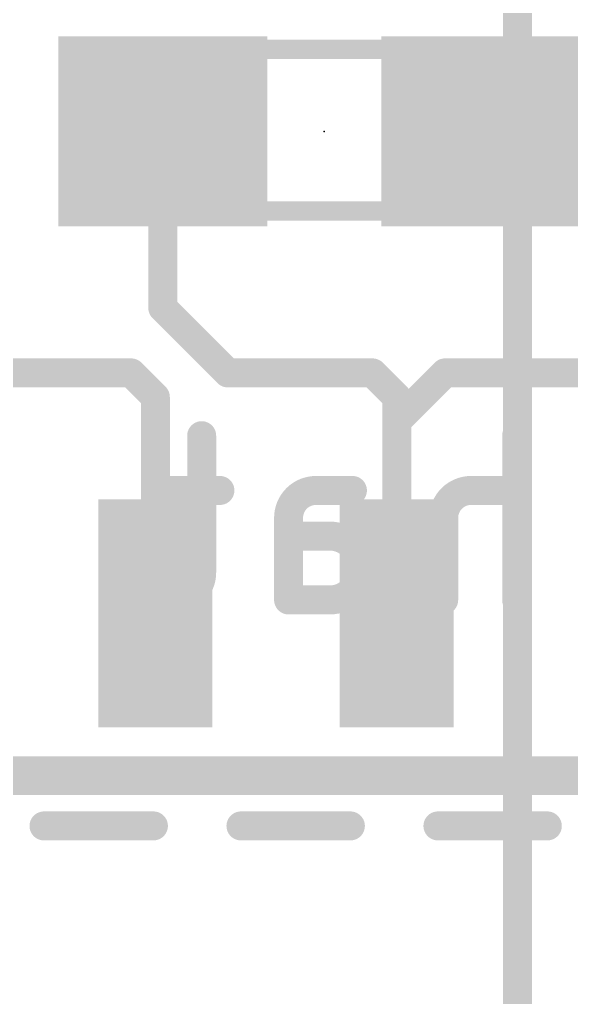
# Model space of a CAD drawing. Extents: x -15.2 to 71.4, y -14.5 to 36.9.
# Drawn here: x 36.75 to 39.65, y 9.67 to 14.81 of the extents above; entities that cross this region are included whole.
import ezdxf

# ---------------------------------------------------------------- set-up
doc = ezdxf.new("R2010")
doc.units = 0
for name, color, linetype in [('1', 12, 'CONTINUOUS'), ('16', 132, 'CONTINUOUS'), ('21', 41, 'CONTINUOUS'), ('22', 40, 'CONTINUOUS'), ('23', 53, 'CONTINUOUS'), ('51', 53, 'CONTINUOUS')]:
    doc.layers.add(name, color=color, linetype=linetype)

# ---------------------------------------------------------------- blocks, each defined once
blk = doc.blocks.new('RECT')
blk.add_solid([(-0.5, -0.5), (0.5, -0.5), (-0.5, 0.5), (0.5, 0.5)])

msp = doc.modelspace()

# ---------------------------------------------------------------- linework, layer by layer
at = {"layer": '1', "const_width": 0.1524}
for points in [[(39.37, 15.494), (39.37, 14.39)], [(39.37, 14.39), (39.204, 14.224)], [(37.504, 13.296), (37.504, 14.224)], [(37.846, 12.954), (37.504, 13.296)], [(37.338, 12.954), (35.56, 12.954)], [(37.465, 12.827), (37.338, 12.954)], [(38.608, 12.954), (37.846, 12.954)], [(38.735, 12.827), (38.608, 12.954)], [(38.735, 12.7), (38.989, 12.954)], [(38.989, 12.954), (41.148, 12.954)], [(37.465, 11.69), (37.465, 12.827)], [(38.735, 12.7), (38.735, 12.827)], [(38.735, 11.69), (38.735, 12.7)]]:
    msp.add_lwpolyline(points, dxfattribs=at)
at = {"layer": '1', "const_width": 0.0762}
for points in [[(39.3969, 14.3631, 1), (39.3431, 14.4169)], [(39.3319, 14.39, 1), (39.4081, 14.39)], [(37.5421, 14.224, 1), (37.4659, 14.224)], [(39.1771, 14.2509, 1), (39.2309, 14.1971)], [(37.5309, 13.3229, 1), (37.4771, 13.2691)], [(37.4659, 13.296, 1), (37.5421, 13.296)], [(37.3649, 12.9809, 1), (37.3111, 12.9271)], [(37.338, 12.9159, 1), (37.338, 12.9921)], [(37.846, 12.9921, 1), (37.846, 12.9159)], [(37.8191, 12.9271, 1), (37.8729, 12.9809)], [(38.6349, 12.9809, 1), (38.5811, 12.9271)], [(38.608, 12.9159, 1), (38.608, 12.9921)], [(38.989, 12.9921, 1), (38.989, 12.9159)], [(39.0159, 12.9271, 1), (38.9621, 12.9809)], [(37.5031, 12.827, 1), (37.4269, 12.827)], [(37.4381, 12.8001, 1), (37.4919, 12.8539)], [(38.7731, 12.827, 1), (38.6969, 12.827)], [(38.7081, 12.8001, 1), (38.7619, 12.8539)], [(38.7731, 12.7, 1), (38.6969, 12.7)], [(38.7081, 12.7269, 1), (38.7619, 12.6731)], [(38.6969, 12.7, 1), (38.7731, 12.7)], [(37.4269, 11.69, 1), (37.5031, 11.69)], [(38.6969, 11.69, 1), (38.7731, 11.69)]]:
    msp.add_lwpolyline(points, format="xyb", dxfattribs=at)
at = {"layer": '16', "const_width": 0.1524}
msp.add_lwpolyline([(39.37, 4.318), (39.37, 15.494)], dxfattribs=at)
at = {"layer": '21', "const_width": 0.2032}
msp.add_lwpolyline([(40.4368, 10.8363), (35.6632, 10.8363)], dxfattribs=at)
at = {"layer": '22', "const_width": 0.1524}
for points in [[(37.7088, 12.6238), (37.7088, 11.9041)], [(39.3661, 11.7602), (39.3661, 12.6238)], [(37.8047, 12.3359), (37.5168, 12.3359)], [(38.31, 12.3359), (38.5019, 12.3359)], [(39.3661, 12.3359), (39.1262, 12.3359)], [(38.166, 11.7602), (38.166, 12.192)], [(38.9822, 12.192), (38.9822, 11.7602)], [(38.166, 12.096), (38.382, 12.096)], [(37.5648, 11.7602), (37.5168, 11.7602)], [(38.382, 11.7602), (38.166, 11.7602)], [(37.4548, 10.572), (36.8791, 10.572)], [(38.4912, 10.572), (37.9154, 10.572)], [(39.5275, 10.572), (38.9518, 10.572)]]:
    msp.add_lwpolyline(points, dxfattribs=at)
at = {"layer": '22'}
for points, const_width in [([(37.7469, 12.6238, 1), (37.6707, 12.6238)], 0.0762), ([(39.4042, 12.6238, 1), (39.328, 12.6238)], 0.0762), ([(37.5168, 12.374, 1), (37.5168, 12.2978)], 0.0762), ([(37.8047, 12.2978, 1), (37.8047, 12.374)], 0.0762), ([(38.31, 12.3359, 0.4142), (38.166, 12.192)], 0.1524), ([(38.31, 12.374, 1), (38.31, 12.2978)], 0.0762), ([(38.31, 12.2978, 1), (38.31, 12.374)], 0.0762), ([(38.5019, 12.2978, 1), (38.5019, 12.374)], 0.0762), ([(39.1262, 12.3359, 0.4142), (38.9822, 12.192)], 0.1524), ([(39.1262, 12.374, 1), (39.1262, 12.2978)], 0.0762), ([(39.1262, 12.2978, 1), (39.1262, 12.374)], 0.0762), ([(39.3661, 12.2978, 1), (39.3661, 12.374)], 0.0762), ([(38.2041, 12.192, 1), (38.1279, 12.192)], 0.0762), ([(39.0203, 12.192, 1), (38.9441, 12.192)], 0.0762), ([(38.1279, 12.192, 1), (38.2041, 12.192)], 0.0762), ([(38.9441, 12.192, 1), (39.0203, 12.192)], 0.0762), ([(38.166, 12.1341, 1), (38.166, 12.0579)], 0.0762), ([(38.382, 11.7602, 1), (38.382, 12.096)], 0.1524), ([(38.382, 12.1341, 1), (38.382, 12.0579)], 0.0762), ([(38.382, 12.0579, 1), (38.382, 12.1341)], 0.0762), ([(37.5648, 11.7602, 0.4142), (37.7088, 11.9041)], 0.1524), ([(37.7469, 11.9041, 1), (37.6707, 11.9041)], 0.0762), ([(37.6707, 11.9041, 1), (37.7469, 11.9041)], 0.0762), ([(37.5168, 11.7983, 1), (37.5168, 11.7221)], 0.0762), ([(37.5648, 11.7983, 1), (37.5648, 11.7221)], 0.0762), ([(37.5648, 11.7221, 1), (37.5648, 11.7983)], 0.0762), ([(38.166, 11.7983, 1), (38.166, 11.7221)], 0.0762), ([(38.382, 11.7983, 1), (38.382, 11.7221)], 0.0762), ([(38.382, 11.7221, 1), (38.382, 11.7983)], 0.0762), ([(38.1279, 11.7602, 1), (38.2041, 11.7602)], 0.0762), ([(38.9441, 11.7602, 1), (39.0203, 11.7602)], 0.0762), ([(39.328, 11.7602, 1), (39.4042, 11.7602)], 0.0762), ([(36.8791, 10.6101, 1), (36.8791, 10.5339)], 0.0762), ([(37.4548, 10.5339, 1), (37.4548, 10.6101)], 0.0762), ([(37.9154, 10.6101, 1), (37.9154, 10.5339)], 0.0762), ([(38.4912, 10.5339, 1), (38.4912, 10.6101)], 0.0762), ([(38.9518, 10.6101, 1), (38.9518, 10.5339)], 0.0762), ([(39.5275, 10.5339, 1), (39.5275, 10.6101)], 0.0762)]:
    msp.add_lwpolyline(points, format="xyb", dxfattribs=dict(at, const_width=const_width))
at = {"layer": '23'}
msp.add_point((38.354, 14.224), dxfattribs=at)
at = {"layer": '51', "const_width": 0.1016}
for points in [[(37.998, 14.656), (38.71, 14.656)], [(37.998, 13.805), (38.71, 13.805)]]:
    msp.add_lwpolyline(points, dxfattribs=at)
at = {"layer": '51', "const_width": 0.0508}
for points in [[(37.998, 14.6814, 1), (37.998, 14.6306)], [(38.71, 14.6306, 1), (38.71, 14.6814)], [(37.998, 13.8304, 1), (37.998, 13.7796)], [(38.71, 13.7796, 1), (38.71, 13.8304)]]:
    msp.add_lwpolyline(points, format="xyb", dxfattribs=at)

# ---------------------------------------------------------------- block references
at = {"layer": '1', "xscale": 1.1}
for p in [(37.504, 14.224), (39.204, 14.224)]:
    msp.add_blockref('RECT', p, dxfattribs=at)
at = {"layer": '1', "xscale": 0.6, "yscale": 1.2, "rotation": 180}
for p in [(37.465, 11.69), (38.735, 11.69)]:
    msp.add_blockref('RECT', p, dxfattribs=at)
at = {"layer": '51', "xscale": 0.5001, "yscale": 0.95}
for p in [(37.7659, 14.2291), (38.9342, 14.2291)]:
    msp.add_blockref('RECT', p, dxfattribs=at)
at = {"layer": '51', "xscale": 0.508, "yscale": 1.0287, "rotation": 180}
for p in [(37.465, 11.6776), (38.735, 11.6776)]:
    msp.add_blockref('RECT', p, dxfattribs=at)

doc.saveas('drawing.dxf')
